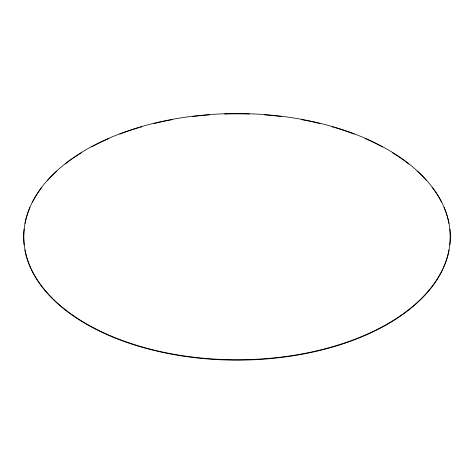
<?xml version="1.0" encoding="UTF-8"?>
<svg xmlns="http://www.w3.org/2000/svg" width="474" height="474" viewBox="0 0 474 474"><rect width="100%" height="100%" fill="white"/><g stroke="black" fill="none" stroke-linecap="round" stroke-linejoin="round"><path stroke-width="0.71" d="M449.862 229.132A213.3 123.145 0 0 1 449.862 244.868M449.133 249.875A213.3 123.145 0 0 1 443.184 268.539M442.556 269.878A213.3 123.145 0 0 1 237 360.145A213.3 123.145 0 0 1 31.444 269.878M30.816 268.539A213.3 123.145 0 0 1 24.867 249.875M24.138 244.868A213.3 123.145 0 0 1 24.138 229.132M25.004 223.408A213.3 123.145 0 0 1 29.915 207.482M32.433 202.12A213.3 123.145 0 0 1 41.872 187.266M47.554 180.41A213.3 123.145 0 0 1 56.833 171.078M65.139 164.063A213.3 123.145 0 0 1 81.427 152.752M91.743 146.822A213.3 123.145 0 0 1 108.949 138.515M119.803 134.106A213.3 123.145 0 0 1 138.491 127.773M139.871 127.358A213.3 123.145 0 0 1 141.951 126.754M153.955 123.566A213.3 123.145 0 0 1 172.489 119.62M192.669 116.539A213.3 123.145 0 0 1 209.324 114.892M224.611 114.062A213.3 123.145 0 0 1 249.389 114.062M264.676 114.892A213.3 123.145 0 0 1 281.331 116.539M301.511 119.62A213.3 123.145 0 0 1 320.045 123.566M332.049 126.754A213.3 123.145 0 0 1 334.129 127.358M335.509 127.773A213.3 123.145 0 0 1 354.197 134.106M365.051 138.515A213.3 123.145 0 0 1 382.257 146.822M392.573 152.752A213.3 123.145 0 0 1 408.861 164.063M417.167 171.078A213.3 123.145 0 0 1 426.446 180.41M432.128 187.266A213.3 123.145 0 0 1 441.567 202.12M444.085 207.482A213.3 123.145 0 0 1 448.996 223.408M114.708 337.488A213.217 123.098 0 0 0 449.405 247.381A213.217 123.098 0 0 0 146.893 125.089A213.217 123.098 0 0 0 114.708 337.488"/></g></svg>
